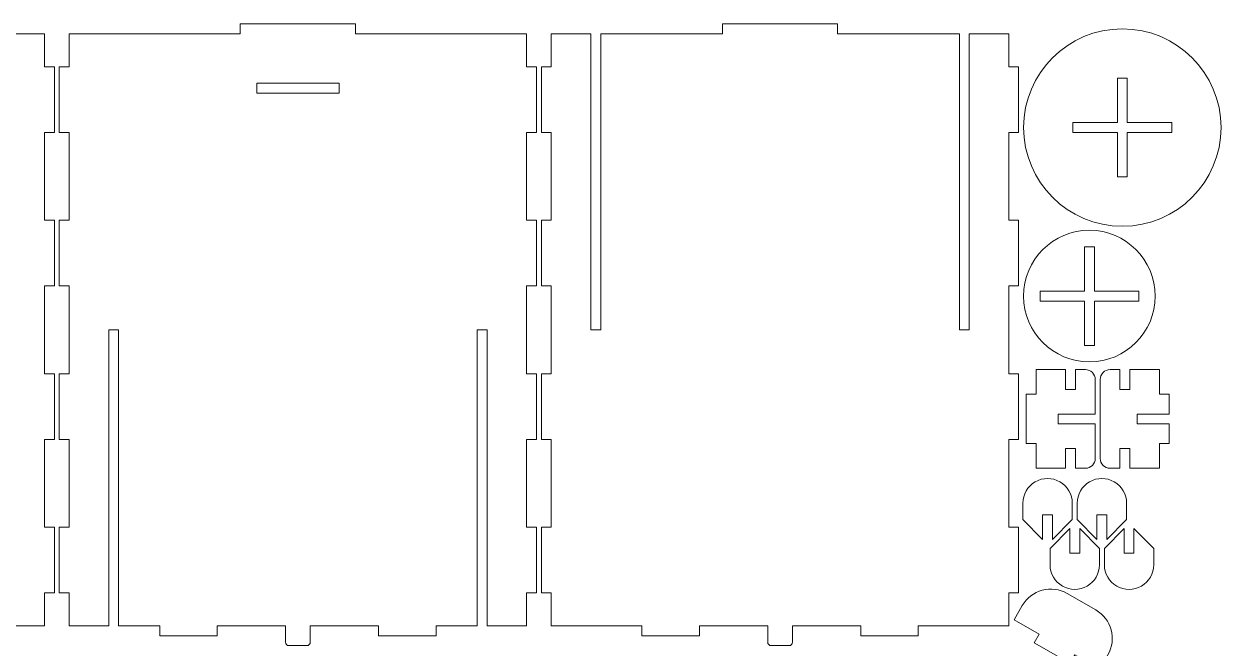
# Model space of a CAD drawing. Header units: millimetres. Extents: x -646 to 646, y -629 to 629.
# Drawn here: x -81 to 646, y 249 to 629 of the extents above; entities that cross this region are included whole.
import ezdxf

# ---------------------------------------------------------------- set-up
doc = ezdxf.new("R2010")
doc.units = ezdxf.units.MM
doc.header["$MEASUREMENT"] = 0
doc.layers.add('Layer 1', color=7, linetype='Continuous')

msp = doc.modelspace()

# ---------------------------------------------------------------- linework, layer by layer
at = {"layer": 'Layer 1', "color": 250, "lineweight": 20}
for points, knots in [([(-62.9999, 375.8533), (-62.9999, 375.8533), (-62.9999, 415.8533), (-62.9999, 415.8533), (-62.9999, 415.8533), (-62.9999, 415.8533), (-68.9999, 415.8533), (-68.9999, 415.8533), (-68.9999, 415.8533), (-68.9999, 415.8533), (-68.9999, 469.1867), (-68.9999, 469.1867), (-68.9999, 469.1867), (-68.9999, 469.1867), (-62.9999, 469.1867), (-62.9999, 469.1867), (-62.9999, 469.1867), (-62.9999, 469.1867), (-62.9999, 509.1867), (-62.9999, 509.1867), (-62.9999, 509.1867), (-62.9999, 509.1867), (-68.9999, 509.1867), (-68.9999, 509.1867), (-68.9999, 509.1867), (-68.9999, 509.1867), (-68.9999, 562.52), (-68.9999, 562.52), (-68.9999, 562.52), (-68.9999, 562.52), (-62.9999, 562.52), (-62.9999, 562.52), (-62.9999, 562.52), (-62.9999, 562.52), (-62.9999, 602.52), (-62.9999, 602.52), (-62.9999, 602.52), (-62.9999, 602.52), (-68.9999, 602.52), (-68.9999, 602.52), (-68.9999, 602.52), (-68.9999, 602.52), (-68.9999, 622.52), (-68.9999, 622.52), (-68.9999, 622.52), (-68.9999, 622.52), (-92.9999, 622.52), (-92.9999, 622.52), (-92.9999, 622.52), (-92.9999, 622.52), (-92.9999, 442.52), (-92.9999, 442.52), (-92.9999, 442.52), (-92.9999, 442.52), (-98.9999, 442.52), (-98.9999, 442.52), (-98.9999, 442.52), (-98.9999, 442.52), (-98.9999, 622.52), (-98.9999, 622.52), (-98.9999, 622.52), (-98.9999, 622.52), (-172.9999, 622.52), (-172.9999, 622.52), (-172.9999, 622.52), (-172.9999, 622.52), (-172.9999, 628.52), (-172.9999, 628.52), (-172.9999, 628.52), (-172.9999, 628.52), (-242.9999, 628.52), (-242.9999, 628.52), (-242.9999, 628.52), (-242.9999, 628.52), (-242.9999, 622.52), (-242.9999, 622.52), (-242.9999, 622.52), (-242.9999, 622.52), (-316.9999, 622.52), (-316.9999, 622.52), (-316.9999, 622.52), (-316.9999, 622.52), (-316.9999, 442.52), (-316.9999, 442.52), (-316.9999, 442.52), (-316.9999, 442.52), (-322.9999, 442.52), (-322.9999, 442.52), (-322.9999, 442.52), (-322.9999, 442.52), (-322.9999, 622.52), (-322.9999, 622.52), (-322.9999, 622.52), (-322.9999, 622.52), (-346.9999, 622.52), (-346.9999, 622.52), (-346.9999, 622.52), (-346.9999, 622.52), (-346.9999, 602.52), (-346.9999, 602.52), (-346.9999, 602.52), (-346.9999, 602.52), (-352.9999, 602.52), (-352.9999, 602.52), (-352.9999, 602.52), (-352.9999, 602.52), (-352.9999, 562.52), (-352.9999, 562.52), (-352.9999, 562.52), (-352.9999, 562.52), (-346.9999, 562.52), (-346.9999, 562.52), (-346.9999, 562.52), (-346.9999, 562.52), (-346.9999, 509.1867), (-346.9999, 509.1867), (-346.9999, 509.1867), (-346.9999, 509.1867), (-352.9999, 509.1867), (-352.9999, 509.1867), (-352.9999, 509.1867), (-352.9999, 509.1867), (-352.9999, 469.1867), (-352.9999, 469.1867), (-352.9999, 469.1867), (-352.9999, 469.1867), (-346.9999, 469.1867), (-346.9999, 469.1867), (-346.9999, 469.1867), (-346.9999, 469.1867), (-346.9999, 415.8533), (-346.9999, 415.8533), (-346.9999, 415.8533), (-346.9999, 415.8533), (-352.9999, 415.8533), (-352.9999, 415.8533), (-352.9999, 415.8533), (-352.9999, 415.8533), (-352.9999, 375.8533), (-352.9999, 375.8533), (-352.9999, 375.8533), (-352.9999, 375.8533), (-346.9999, 375.8533), (-346.9999, 375.8533), (-346.9999, 375.8533), (-346.9999, 375.8533), (-346.9999, 322.52), (-346.9999, 322.52), (-346.9999, 322.52), (-346.9999, 322.52), (-352.9999, 322.52), (-352.9999, 322.52), (-352.9999, 322.52), (-352.9999, 322.52), (-352.9999, 282.52), (-352.9999, 282.52), (-352.9999, 282.52), (-352.9999, 282.52), (-346.9999, 282.52), (-346.9999, 282.52), (-346.9999, 282.52), (-346.9999, 282.52), (-346.9999, 262.52), (-346.9999, 262.52), (-346.9999, 262.52), (-346.9999, 262.52), (-291.9999, 262.52), (-291.9999, 262.52), (-291.9999, 262.52), (-291.9999, 262.52), (-291.9999, 256.52), (-291.9999, 256.52), (-291.9999, 256.52), (-291.9999, 256.52), (-256.9999, 256.52), (-256.9999, 256.52), (-256.9999, 256.52), (-256.9999, 256.52), (-256.9999, 262.52), (-256.9999, 262.52), (-256.9999, 262.52), (-256.9999, 262.52), (-215.4999, 262.52), (-215.4999, 262.52), (-215.4999, 262.52), (-215.4999, 262.52), (-215.4999, 252.52), (-215.4999, 252.52), (-215.4999, 252.52), (-215.4999, 251.9896), (-215.2892, 251.4809), (-214.9141, 251.1058), (-214.9141, 251.1058), (-214.539, 250.7307), (-214.0303, 250.52), (-213.4999, 250.52), (-213.4999, 250.52), (-213.4999, 250.52), (-202.4999, 250.52), (-202.4999, 250.52), (-202.4999, 250.52), (-201.3953, 250.52), (-200.4999, 251.4154), (-200.4999, 252.52), (-200.4999, 252.52), (-200.4999, 252.52), (-200.4999, 262.52), (-200.4999, 262.52), (-200.4999, 262.52), (-200.4999, 262.52), (-158.9999, 262.52), (-158.9999, 262.52), (-158.9999, 262.52), (-158.9999, 262.52), (-158.9999, 256.52), (-158.9999, 256.52), (-158.9999, 256.52), (-158.9999, 256.52), (-123.9999, 256.52), (-123.9999, 256.52), (-123.9999, 256.52), (-123.9999, 256.52), (-123.9999, 262.52), (-123.9999, 262.52), (-123.9999, 262.52), (-123.9999, 262.52), (-68.9999, 262.52), (-68.9999, 262.52), (-68.9999, 262.52), (-68.9999, 262.52), (-68.9999, 282.52), (-68.9999, 282.52), (-68.9999, 282.52), (-68.9999, 282.52), (-62.9999, 282.52), (-62.9999, 282.52), (-62.9999, 282.52), (-62.9999, 282.52), (-62.9999, 322.52), (-62.9999, 322.52), (-62.9999, 322.52), (-62.9999, 322.52), (-68.9999, 322.52), (-68.9999, 322.52), (-68.9999, 322.52), (-68.9999, 322.52), (-68.9999, 375.8533), (-68.9999, 375.8533), (-68.9999, 375.8533), (-68.9999, 375.8533), (-62.9999, 375.8533), (-62.9999, 375.8533)], [0, 0, 0, 0, 0.015625, 0.015625, 0.015625, 0.015625, 0.03125, 0.03125, 0.03125, 0.03125, 0.046875, 0.046875, 0.046875, 0.046875, 0.0625, 0.0625, 0.0625, 0.0625, 0.078125, 0.078125, 0.078125, 0.078125, 0.09375, 0.09375, 0.09375, 0.09375, 0.109375, 0.109375, 0.109375, 0.109375, 0.125, 0.125, 0.125, 0.125, 0.140625, 0.140625, 0.140625, 0.140625, 0.15625, 0.15625, 0.15625, 0.15625, 0.171875, 0.171875, 0.171875, 0.171875, 0.1875, 0.1875, 0.1875, 0.1875, 0.203125, 0.203125, 0.203125, 0.203125, 0.21875, 0.21875, 0.21875, 0.21875, 0.234375, 0.234375, 0.234375, 0.234375, 0.25, 0.25, 0.25, 0.25, 0.265625, 0.265625, 0.265625, 0.265625, 0.28125, 0.28125, 0.28125, 0.28125, 0.296875, 0.296875, 0.296875, 0.296875, 0.3125, 0.3125, 0.3125, 0.3125, 0.328125, 0.328125, 0.328125, 0.328125, 0.34375, 0.34375, 0.34375, 0.34375, 0.359375, 0.359375, 0.359375, 0.359375, 0.375, 0.375, 0.375, 0.375, 0.390625, 0.390625, 0.390625, 0.390625, 0.40625, 0.40625, 0.40625, 0.40625, 0.421875, 0.421875, 0.421875, 0.421875, 0.4375, 0.4375, 0.4375, 0.4375, 0.453125, 0.453125, 0.453125, 0.453125, 0.46875, 0.46875, 0.46875, 0.46875, 0.484375, 0.484375, 0.484375, 0.484375, 0.5, 0.5, 0.5, 0.5, 0.515625, 0.515625, 0.515625, 0.515625, 0.53125, 0.53125, 0.53125, 0.53125, 0.546875, 0.546875, 0.546875, 0.546875, 0.5625, 0.5625, 0.5625, 0.5625, 0.578125, 0.578125, 0.578125, 0.578125, 0.59375, 0.59375, 0.59375, 0.59375, 0.609375, 0.609375, 0.609375, 0.609375, 0.625, 0.625, 0.625, 0.625, 0.640625, 0.640625, 0.640625, 0.640625, 0.65625, 0.65625, 0.65625, 0.65625, 0.671875, 0.671875, 0.671875, 0.671875, 0.6875, 0.6875, 0.6875, 0.6875, 0.703125, 0.703125, 0.703125, 0.703125, 0.71875, 0.71875, 0.71875, 0.71875, 0.734375, 0.734375, 0.734375, 0.734375, 0.75, 0.75, 0.75, 0.75, 0.765625, 0.765625, 0.765625, 0.765625, 0.78125, 0.78125, 0.78125, 0.78125, 0.796875, 0.796875, 0.796875, 0.796875, 0.8125, 0.8125, 0.8125, 0.8125, 0.828125, 0.828125, 0.828125, 0.828125, 0.84375, 0.84375, 0.84375, 0.84375, 0.859375, 0.859375, 0.859375, 0.859375, 0.875, 0.875, 0.875, 0.875, 0.890625, 0.890625, 0.890625, 0.890625, 0.90625, 0.90625, 0.90625, 0.90625, 0.921875, 0.921875, 0.921875, 0.921875, 0.9375, 0.9375, 0.9375, 0.9375, 0.953125, 0.953125, 0.953125, 0.953125, 0.96875, 0.96875, 0.96875, 0.96875, 1, 1, 1, 1]), ([(224.0001, 509.1867), (224.0001, 509.1867), (224.0001, 562.52), (224.0001, 562.52), (224.0001, 562.52), (224.0001, 562.52), (230.0001, 562.52), (230.0001, 562.52), (230.0001, 562.52), (230.0001, 562.52), (230.0001, 602.52), (230.0001, 602.52), (230.0001, 602.52), (230.0001, 602.52), (224.0001, 602.52), (224.0001, 602.52), (224.0001, 602.52), (224.0001, 602.52), (224.0001, 622.52), (224.0001, 622.52), (224.0001, 622.52), (224.0001, 622.52), (120.0001, 622.52), (120.0001, 622.52), (120.0001, 622.52), (120.0001, 622.52), (120.0001, 628.52), (120.0001, 628.52), (120.0001, 628.52), (120.0001, 628.52), (50.0001, 628.52), (50.0001, 628.52), (50.0001, 628.52), (50.0001, 628.52), (50.0001, 622.52), (50.0001, 622.52), (50.0001, 622.52), (50.0001, 622.52), (-53.9999, 622.52), (-53.9999, 622.52), (-53.9999, 622.52), (-53.9999, 622.52), (-53.9999, 602.52), (-53.9999, 602.52), (-53.9999, 602.52), (-53.9999, 602.52), (-59.9999, 602.52), (-59.9999, 602.52), (-59.9999, 602.52), (-59.9999, 602.52), (-59.9999, 562.52), (-59.9999, 562.52), (-59.9999, 562.52), (-59.9999, 562.52), (-53.9999, 562.52), (-53.9999, 562.52), (-53.9999, 562.52), (-53.9999, 562.52), (-53.9999, 509.1867), (-53.9999, 509.1867), (-53.9999, 509.1867), (-53.9999, 509.1867), (-59.9999, 509.1867), (-59.9999, 509.1867), (-59.9999, 509.1867), (-59.9999, 509.1867), (-59.9999, 469.1867), (-59.9999, 469.1867), (-59.9999, 469.1867), (-59.9999, 469.1867), (-53.9999, 469.1867), (-53.9999, 469.1867), (-53.9999, 469.1867), (-53.9999, 469.1867), (-53.9999, 415.8533), (-53.9999, 415.8533), (-53.9999, 415.8533), (-53.9999, 415.8533), (-59.9999, 415.8533), (-59.9999, 415.8533), (-59.9999, 415.8533), (-59.9999, 415.8533), (-59.9999, 375.8533), (-59.9999, 375.8533), (-59.9999, 375.8533), (-59.9999, 375.8533), (-53.9999, 375.8533), (-53.9999, 375.8533), (-53.9999, 375.8533), (-53.9999, 375.8533), (-53.9999, 322.52), (-53.9999, 322.52), (-53.9999, 322.52), (-53.9999, 322.52), (-59.9999, 322.52), (-59.9999, 322.52), (-59.9999, 322.52), (-59.9999, 322.52), (-59.9999, 282.52), (-59.9999, 282.52), (-59.9999, 282.52), (-59.9999, 282.52), (-53.9999, 282.52), (-53.9999, 282.52), (-53.9999, 282.52), (-53.9999, 282.52), (-53.9999, 262.52), (-53.9999, 262.52), (-53.9999, 262.52), (-53.9999, 262.52), (-29.9999, 262.52), (-29.9999, 262.52), (-29.9999, 262.52), (-29.9999, 262.52), (-29.9999, 442.52), (-29.9999, 442.52), (-29.9999, 442.52), (-29.9999, 442.52), (-23.9999, 442.52), (-23.9999, 442.52), (-23.9999, 442.52), (-23.9999, 442.52), (-23.9999, 262.52), (-23.9999, 262.52), (-23.9999, 262.52), (-23.9999, 262.52), (1.0001, 262.52), (1.0001, 262.52), (1.0001, 262.52), (1.0001, 262.52), (1.0001, 256.52), (1.0001, 256.52), (1.0001, 256.52), (1.0001, 256.52), (36.0001, 256.52), (36.0001, 256.52), (36.0001, 256.52), (36.0001, 256.52), (36.0001, 262.52), (36.0001, 262.52), (36.0001, 262.52), (36.0001, 262.52), (77.5001, 262.52), (77.5001, 262.52), (77.5001, 262.52), (77.5001, 262.52), (77.5001, 252.52), (77.5001, 252.52), (77.5001, 252.52), (77.5001, 251.9896), (77.7108, 251.4809), (78.0859, 251.1058), (78.0859, 251.1058), (78.461, 250.7307), (78.9697, 250.52), (79.5001, 250.52), (79.5001, 250.52), (79.5001, 250.52), (90.5001, 250.52), (90.5001, 250.52), (90.5001, 250.52), (91.6047, 250.52), (92.5001, 251.4154), (92.5001, 252.52), (92.5001, 252.52), (92.5001, 252.52), (92.5001, 262.52), (92.5001, 262.52), (92.5001, 262.52), (92.5001, 262.52), (134.0001, 262.52), (134.0001, 262.52), (134.0001, 262.52), (134.0001, 262.52), (134.0001, 256.52), (134.0001, 256.52), (134.0001, 256.52), (134.0001, 256.52), (169.0001, 256.52), (169.0001, 256.52), (169.0001, 256.52), (169.0001, 256.52), (169.0001, 262.52), (169.0001, 262.52), (169.0001, 262.52), (169.0001, 262.52), (194.0001, 262.52), (194.0001, 262.52), (194.0001, 262.52), (194.0001, 262.52), (194.0001, 442.52), (194.0001, 442.52), (194.0001, 442.52), (194.0001, 442.52), (200.0001, 442.52), (200.0001, 442.52), (200.0001, 442.52), (200.0001, 442.52), (200.0001, 262.52), (200.0001, 262.52), (200.0001, 262.52), (200.0001, 262.52), (224.0001, 262.52), (224.0001, 262.52), (224.0001, 262.52), (224.0001, 262.52), (224.0001, 282.52), (224.0001, 282.52), (224.0001, 282.52), (224.0001, 282.52), (230.0001, 282.52), (230.0001, 282.52), (230.0001, 282.52), (230.0001, 282.52), (230.0001, 322.52), (230.0001, 322.52), (230.0001, 322.52), (230.0001, 322.52), (224.0001, 322.52), (224.0001, 322.52), (224.0001, 322.52), (224.0001, 322.52), (224.0001, 375.8533), (224.0001, 375.8533), (224.0001, 375.8533), (224.0001, 375.8533), (230.0001, 375.8533), (230.0001, 375.8533), (230.0001, 375.8533), (230.0001, 375.8533), (230.0001, 415.8533), (230.0001, 415.8533), (230.0001, 415.8533), (230.0001, 415.8533), (224.0001, 415.8533), (224.0001, 415.8533), (224.0001, 415.8533), (224.0001, 415.8533), (224.0001, 469.1867), (224.0001, 469.1867), (224.0001, 469.1867), (224.0001, 469.1867), (230.0001, 469.1867), (230.0001, 469.1867), (230.0001, 469.1867), (230.0001, 469.1867), (230.0001, 509.1867), (230.0001, 509.1867), (230.0001, 509.1867), (230.0001, 509.1867), (224.0001, 509.1867), (224.0001, 509.1867)], [0, 0, 0, 0, 0.015625, 0.015625, 0.015625, 0.015625, 0.03125, 0.03125, 0.03125, 0.03125, 0.046875, 0.046875, 0.046875, 0.046875, 0.0625, 0.0625, 0.0625, 0.0625, 0.078125, 0.078125, 0.078125, 0.078125, 0.09375, 0.09375, 0.09375, 0.09375, 0.109375, 0.109375, 0.109375, 0.109375, 0.125, 0.125, 0.125, 0.125, 0.140625, 0.140625, 0.140625, 0.140625, 0.15625, 0.15625, 0.15625, 0.15625, 0.171875, 0.171875, 0.171875, 0.171875, 0.1875, 0.1875, 0.1875, 0.1875, 0.203125, 0.203125, 0.203125, 0.203125, 0.21875, 0.21875, 0.21875, 0.21875, 0.234375, 0.234375, 0.234375, 0.234375, 0.25, 0.25, 0.25, 0.25, 0.265625, 0.265625, 0.265625, 0.265625, 0.28125, 0.28125, 0.28125, 0.28125, 0.296875, 0.296875, 0.296875, 0.296875, 0.3125, 0.3125, 0.3125, 0.3125, 0.328125, 0.328125, 0.328125, 0.328125, 0.34375, 0.34375, 0.34375, 0.34375, 0.359375, 0.359375, 0.359375, 0.359375, 0.375, 0.375, 0.375, 0.375, 0.390625, 0.390625, 0.390625, 0.390625, 0.40625, 0.40625, 0.40625, 0.40625, 0.421875, 0.421875, 0.421875, 0.421875, 0.4375, 0.4375, 0.4375, 0.4375, 0.453125, 0.453125, 0.453125, 0.453125, 0.46875, 0.46875, 0.46875, 0.46875, 0.484375, 0.484375, 0.484375, 0.484375, 0.5, 0.5, 0.5, 0.5, 0.515625, 0.515625, 0.515625, 0.515625, 0.53125, 0.53125, 0.53125, 0.53125, 0.546875, 0.546875, 0.546875, 0.546875, 0.5625, 0.5625, 0.5625, 0.5625, 0.578125, 0.578125, 0.578125, 0.578125, 0.59375, 0.59375, 0.59375, 0.59375, 0.609375, 0.609375, 0.609375, 0.609375, 0.625, 0.625, 0.625, 0.625, 0.640625, 0.640625, 0.640625, 0.640625, 0.65625, 0.65625, 0.65625, 0.65625, 0.671875, 0.671875, 0.671875, 0.671875, 0.6875, 0.6875, 0.6875, 0.6875, 0.703125, 0.703125, 0.703125, 0.703125, 0.71875, 0.71875, 0.71875, 0.71875, 0.734375, 0.734375, 0.734375, 0.734375, 0.75, 0.75, 0.75, 0.75, 0.765625, 0.765625, 0.765625, 0.765625, 0.78125, 0.78125, 0.78125, 0.78125, 0.796875, 0.796875, 0.796875, 0.796875, 0.8125, 0.8125, 0.8125, 0.8125, 0.828125, 0.828125, 0.828125, 0.828125, 0.84375, 0.84375, 0.84375, 0.84375, 0.859375, 0.859375, 0.859375, 0.859375, 0.875, 0.875, 0.875, 0.875, 0.890625, 0.890625, 0.890625, 0.890625, 0.90625, 0.90625, 0.90625, 0.90625, 0.921875, 0.921875, 0.921875, 0.921875, 0.9375, 0.9375, 0.9375, 0.9375, 0.953125, 0.953125, 0.953125, 0.953125, 0.96875, 0.96875, 0.96875, 0.96875, 1, 1, 1, 1]), ([(523.0001, 375.8533), (523.0001, 375.8533), (523.0001, 415.8533), (523.0001, 415.8533), (523.0001, 415.8533), (523.0001, 415.8533), (517.0001, 415.8533), (517.0001, 415.8533), (517.0001, 415.8533), (517.0001, 415.8533), (517.0001, 469.1867), (517.0001, 469.1867), (517.0001, 469.1867), (517.0001, 469.1867), (523.0001, 469.1867), (523.0001, 469.1867), (523.0001, 469.1867), (523.0001, 469.1867), (523.0001, 509.1867), (523.0001, 509.1867), (523.0001, 509.1867), (523.0001, 509.1867), (517.0001, 509.1867), (517.0001, 509.1867), (517.0001, 509.1867), (517.0001, 509.1867), (517.0001, 562.52), (517.0001, 562.52), (517.0001, 562.52), (517.0001, 562.52), (523.0001, 562.52), (523.0001, 562.52), (523.0001, 562.52), (523.0001, 562.52), (523.0001, 602.52), (523.0001, 602.52), (523.0001, 602.52), (523.0001, 602.52), (517.0001, 602.52), (517.0001, 602.52), (517.0001, 602.52), (517.0001, 602.52), (517.0001, 622.52), (517.0001, 622.52), (517.0001, 622.52), (517.0001, 622.52), (493.0001, 622.52), (493.0001, 622.52), (493.0001, 622.52), (493.0001, 622.52), (493.0001, 442.52), (493.0001, 442.52), (493.0001, 442.52), (493.0001, 442.52), (487.0001, 442.52), (487.0001, 442.52), (487.0001, 442.52), (487.0001, 442.52), (487.0001, 622.52), (487.0001, 622.52), (487.0001, 622.52), (487.0001, 622.52), (413.0001, 622.52), (413.0001, 622.52), (413.0001, 622.52), (413.0001, 622.52), (413.0001, 628.52), (413.0001, 628.52), (413.0001, 628.52), (413.0001, 628.52), (343.0001, 628.52), (343.0001, 628.52), (343.0001, 628.52), (343.0001, 628.52), (343.0001, 622.52), (343.0001, 622.52), (343.0001, 622.52), (343.0001, 622.52), (269.0001, 622.52), (269.0001, 622.52), (269.0001, 622.52), (269.0001, 622.52), (269.0001, 442.52), (269.0001, 442.52), (269.0001, 442.52), (269.0001, 442.52), (263.0001, 442.52), (263.0001, 442.52), (263.0001, 442.52), (263.0001, 442.52), (263.0001, 622.52), (263.0001, 622.52), (263.0001, 622.52), (263.0001, 622.52), (239.0001, 622.52), (239.0001, 622.52), (239.0001, 622.52), (239.0001, 622.52), (239.0001, 602.52), (239.0001, 602.52), (239.0001, 602.52), (239.0001, 602.52), (233.0001, 602.52), (233.0001, 602.52), (233.0001, 602.52), (233.0001, 602.52), (233.0001, 562.52), (233.0001, 562.52), (233.0001, 562.52), (233.0001, 562.52), (239.0001, 562.52), (239.0001, 562.52), (239.0001, 562.52), (239.0001, 562.52), (239.0001, 509.1867), (239.0001, 509.1867), (239.0001, 509.1867), (239.0001, 509.1867), (233.0001, 509.1867), (233.0001, 509.1867), (233.0001, 509.1867), (233.0001, 509.1867), (233.0001, 469.1867), (233.0001, 469.1867), (233.0001, 469.1867), (233.0001, 469.1867), (239.0001, 469.1867), (239.0001, 469.1867), (239.0001, 469.1867), (239.0001, 469.1867), (239.0001, 415.8533), (239.0001, 415.8533), (239.0001, 415.8533), (239.0001, 415.8533), (233.0001, 415.8533), (233.0001, 415.8533), (233.0001, 415.8533), (233.0001, 415.8533), (233.0001, 375.8533), (233.0001, 375.8533), (233.0001, 375.8533), (233.0001, 375.8533), (239.0001, 375.8533), (239.0001, 375.8533), (239.0001, 375.8533), (239.0001, 375.8533), (239.0001, 322.52), (239.0001, 322.52), (239.0001, 322.52), (239.0001, 322.52), (233.0001, 322.52), (233.0001, 322.52), (233.0001, 322.52), (233.0001, 322.52), (233.0001, 282.52), (233.0001, 282.52), (233.0001, 282.52), (233.0001, 282.52), (239.0001, 282.52), (239.0001, 282.52), (239.0001, 282.52), (239.0001, 282.52), (239.0001, 262.52), (239.0001, 262.52), (239.0001, 262.52), (239.0001, 262.52), (294.0001, 262.52), (294.0001, 262.52), (294.0001, 262.52), (294.0001, 262.52), (294.0001, 256.52), (294.0001, 256.52), (294.0001, 256.52), (294.0001, 256.52), (329.0001, 256.52), (329.0001, 256.52), (329.0001, 256.52), (329.0001, 256.52), (329.0001, 262.52), (329.0001, 262.52), (329.0001, 262.52), (329.0001, 262.52), (370.5001, 262.52), (370.5001, 262.52), (370.5001, 262.52), (370.5001, 262.52), (370.5001, 252.52), (370.5001, 252.52), (370.5001, 252.52), (370.5001, 251.9896), (370.7108, 251.4809), (371.0859, 251.1058), (371.0859, 251.1058), (371.461, 250.7307), (371.9697, 250.52), (372.5001, 250.52), (372.5001, 250.52), (372.5001, 250.52), (383.5001, 250.52), (383.5001, 250.52), (383.5001, 250.52), (384.6047, 250.52), (385.5001, 251.4154), (385.5001, 252.52), (385.5001, 252.52), (385.5001, 252.52), (385.5001, 262.52), (385.5001, 262.52), (385.5001, 262.52), (385.5001, 262.52), (427.0001, 262.52), (427.0001, 262.52), (427.0001, 262.52), (427.0001, 262.52), (427.0001, 256.52), (427.0001, 256.52), (427.0001, 256.52), (427.0001, 256.52), (462.0001, 256.52), (462.0001, 256.52), (462.0001, 256.52), (462.0001, 256.52), (462.0001, 262.52), (462.0001, 262.52), (462.0001, 262.52), (462.0001, 262.52), (517.0001, 262.52), (517.0001, 262.52), (517.0001, 262.52), (517.0001, 262.52), (517.0001, 282.52), (517.0001, 282.52), (517.0001, 282.52), (517.0001, 282.52), (523.0001, 282.52), (523.0001, 282.52), (523.0001, 282.52), (523.0001, 282.52), (523.0001, 322.52), (523.0001, 322.52), (523.0001, 322.52), (523.0001, 322.52), (517.0001, 322.52), (517.0001, 322.52), (517.0001, 322.52), (517.0001, 322.52), (517.0001, 375.8533), (517.0001, 375.8533), (517.0001, 375.8533), (517.0001, 375.8533), (523.0001, 375.8533), (523.0001, 375.8533)], [0, 0, 0, 0, 0.015625, 0.015625, 0.015625, 0.015625, 0.03125, 0.03125, 0.03125, 0.03125, 0.046875, 0.046875, 0.046875, 0.046875, 0.0625, 0.0625, 0.0625, 0.0625, 0.078125, 0.078125, 0.078125, 0.078125, 0.09375, 0.09375, 0.09375, 0.09375, 0.109375, 0.109375, 0.109375, 0.109375, 0.125, 0.125, 0.125, 0.125, 0.140625, 0.140625, 0.140625, 0.140625, 0.15625, 0.15625, 0.15625, 0.15625, 0.171875, 0.171875, 0.171875, 0.171875, 0.1875, 0.1875, 0.1875, 0.1875, 0.203125, 0.203125, 0.203125, 0.203125, 0.21875, 0.21875, 0.21875, 0.21875, 0.234375, 0.234375, 0.234375, 0.234375, 0.25, 0.25, 0.25, 0.25, 0.265625, 0.265625, 0.265625, 0.265625, 0.28125, 0.28125, 0.28125, 0.28125, 0.296875, 0.296875, 0.296875, 0.296875, 0.3125, 0.3125, 0.3125, 0.3125, 0.328125, 0.328125, 0.328125, 0.328125, 0.34375, 0.34375, 0.34375, 0.34375, 0.359375, 0.359375, 0.359375, 0.359375, 0.375, 0.375, 0.375, 0.375, 0.390625, 0.390625, 0.390625, 0.390625, 0.40625, 0.40625, 0.40625, 0.40625, 0.421875, 0.421875, 0.421875, 0.421875, 0.4375, 0.4375, 0.4375, 0.4375, 0.453125, 0.453125, 0.453125, 0.453125, 0.46875, 0.46875, 0.46875, 0.46875, 0.484375, 0.484375, 0.484375, 0.484375, 0.5, 0.5, 0.5, 0.5, 0.515625, 0.515625, 0.515625, 0.515625, 0.53125, 0.53125, 0.53125, 0.53125, 0.546875, 0.546875, 0.546875, 0.546875, 0.5625, 0.5625, 0.5625, 0.5625, 0.578125, 0.578125, 0.578125, 0.578125, 0.59375, 0.59375, 0.59375, 0.59375, 0.609375, 0.609375, 0.609375, 0.609375, 0.625, 0.625, 0.625, 0.625, 0.640625, 0.640625, 0.640625, 0.640625, 0.65625, 0.65625, 0.65625, 0.65625, 0.671875, 0.671875, 0.671875, 0.671875, 0.6875, 0.6875, 0.6875, 0.6875, 0.703125, 0.703125, 0.703125, 0.703125, 0.71875, 0.71875, 0.71875, 0.71875, 0.734375, 0.734375, 0.734375, 0.734375, 0.75, 0.75, 0.75, 0.75, 0.765625, 0.765625, 0.765625, 0.765625, 0.78125, 0.78125, 0.78125, 0.78125, 0.796875, 0.796875, 0.796875, 0.796875, 0.8125, 0.8125, 0.8125, 0.8125, 0.828125, 0.828125, 0.828125, 0.828125, 0.84375, 0.84375, 0.84375, 0.84375, 0.859375, 0.859375, 0.859375, 0.859375, 0.875, 0.875, 0.875, 0.875, 0.890625, 0.890625, 0.890625, 0.890625, 0.90625, 0.90625, 0.90625, 0.90625, 0.921875, 0.921875, 0.921875, 0.921875, 0.9375, 0.9375, 0.9375, 0.9375, 0.953125, 0.953125, 0.953125, 0.953125, 0.96875, 0.96875, 0.96875, 0.96875, 1, 1, 1, 1]), ([(585.9998, 505.5201), (619.1368, 505.52), (645.9998, 532.3827), (646, 565.5201), (646, 565.5201), (646, 598.6571), (619.1371, 625.52), (586.0001, 625.52), (586.0001, 625.52), (552.8631, 625.52), (526.0002, 598.6572), (526.0001, 565.5203), (526.0001, 565.5203), (526, 532.3832), (552.8628, 505.5202), (585.9998, 505.5201)], [0, 0, 0, 0, 0.2, 0.2, 0.2, 0.2, 0.4, 0.4, 0.4, 0.4, 0.6, 0.6, 0.6, 0.6, 1, 1, 1, 1]), ([(110.0001, 586.52), (110.0001, 586.52), (60.0001, 586.52), (60.0001, 586.52), (60.0001, 586.52), (60.0001, 586.52), (60.0001, 592.52), (60.0001, 592.52), (60.0001, 592.52), (60.0001, 592.52), (110.0001, 592.52), (110.0001, 592.52), (110.0001, 592.52), (110.0001, 592.52), (110.0001, 586.52), (110.0001, 586.52)], [0, 0, 0, 0, 0.2, 0.2, 0.2, 0.2, 0.4, 0.4, 0.4, 0.4, 0.6, 0.6, 0.6, 0.6, 1, 1, 1, 1]), ([(616, 562.5201), (616, 562.5201), (589, 562.5201), (589, 562.5201), (589, 562.5201), (589, 562.5201), (589, 535.5201), (589, 535.5201), (589, 535.5201), (589, 535.5201), (583.0001, 535.5201), (583.0001, 535.5201), (583.0001, 535.5201), (583.0001, 535.5201), (583.0001, 562.5201), (583.0001, 562.5201), (583.0001, 562.5201), (583.0001, 562.5201), (556.0001, 562.5201), (556.0001, 562.5201), (556.0001, 562.5201), (556.0001, 562.5201), (556.0001, 568.52), (556.0001, 568.52), (556.0001, 568.52), (556.0001, 568.52), (583.0001, 568.52), (583.0001, 568.52), (583.0001, 568.52), (583.0001, 568.52), (583.0001, 595.52), (583.0001, 595.52), (583.0001, 595.52), (583.0001, 595.52), (589, 595.52), (589, 595.52), (589, 595.52), (589, 595.52), (589, 568.52), (589, 568.52), (589, 568.52), (589, 568.52), (616, 568.52), (616, 568.52), (616, 568.52), (616, 568.52), (616, 562.5201), (616, 562.5201)], [0, 0, 0, 0, 0.07692308, 0.07692308, 0.07692308, 0.07692308, 0.15384615, 0.15384615, 0.15384615, 0.15384615, 0.23076923, 0.23076923, 0.23076923, 0.23076923, 0.30769231, 0.30769231, 0.30769231, 0.30769231, 0.38461538, 0.38461538, 0.38461538, 0.38461538, 0.46153846, 0.46153846, 0.46153846, 0.46153846, 0.53846154, 0.53846154, 0.53846154, 0.53846154, 0.61538462, 0.61538462, 0.61538462, 0.61538462, 0.69230769, 0.69230769, 0.69230769, 0.69230769, 0.76923077, 0.76923077, 0.76923077, 0.76923077, 0.84615385, 0.84615385, 0.84615385, 0.84615385, 1, 1, 1, 1]), ([(526.0001, 463.0291), (526, 440.9377), (543.9086, 423.0291), (565.9998, 423.029), (565.9998, 423.029), (588.0912, 423.0289), (605.9999, 440.9374), (606, 463.029), (606, 463.029), (606, 485.1203), (588.0914, 503.0289), (566.0001, 503.0289), (566.0001, 503.0289), (543.9088, 503.0289), (526.0002, 485.1204), (526.0001, 463.0291)], [0, 0, 0, 0, 0.2, 0.2, 0.2, 0.2, 0.4, 0.4, 0.4, 0.4, 0.6, 0.6, 0.6, 0.6, 1, 1, 1, 1]), ([(563.0001, 460.029), (563.0001, 460.029), (536.0001, 460.029), (536.0001, 460.029), (536.0001, 460.029), (536.0001, 460.029), (536.0001, 466.0289), (536.0001, 466.0289), (536.0001, 466.0289), (536.0001, 466.0289), (563.0001, 466.0289), (563.0001, 466.0289), (563.0001, 466.0289), (563.0001, 466.0289), (563.0001, 493.0289), (563.0001, 493.0289), (563.0001, 493.0289), (563.0001, 493.0289), (569, 493.0289), (569, 493.0289), (569, 493.0289), (569, 493.0289), (569, 466.0289), (569, 466.0289), (569, 466.0289), (569, 466.0289), (596, 466.0289), (596, 466.0289), (596, 466.0289), (596, 466.0289), (596, 460.029), (596, 460.029), (596, 460.029), (596, 460.029), (569, 460.029), (569, 460.029), (569, 460.029), (569, 460.029), (569, 433.029), (569, 433.029), (569, 433.029), (569, 433.029), (563.0001, 433.029), (563.0001, 433.029), (563.0001, 433.029), (563.0001, 433.029), (563.0001, 460.029), (563.0001, 460.029)], [0, 0, 0, 0, 0.07692308, 0.07692308, 0.07692308, 0.07692308, 0.15384615, 0.15384615, 0.15384615, 0.15384615, 0.23076923, 0.23076923, 0.23076923, 0.23076923, 0.30769231, 0.30769231, 0.30769231, 0.30769231, 0.38461538, 0.38461538, 0.38461538, 0.38461538, 0.46153846, 0.46153846, 0.46153846, 0.46153846, 0.53846154, 0.53846154, 0.53846154, 0.53846154, 0.61538462, 0.61538462, 0.61538462, 0.61538462, 0.69230769, 0.69230769, 0.69230769, 0.69230769, 0.76923077, 0.76923077, 0.76923077, 0.76923077, 0.84615385, 0.84615385, 0.84615385, 0.84615385, 1, 1, 1, 1]), ([(551.5528, 418.3252), (551.5528, 418.3252), (533.5528, 418.3252), (533.5528, 418.3252), (533.5528, 418.3252), (533.5528, 418.3252), (533.5528, 403.3252), (533.5528, 403.3252), (533.5528, 403.3252), (533.5528, 403.3252), (527.5528, 403.3252), (527.5528, 403.3252), (527.5528, 403.3252), (527.5528, 403.3252), (527.5528, 373.3252), (527.5528, 373.3252), (527.5528, 373.3252), (527.5528, 373.3252), (533.5528, 373.3252), (533.5528, 373.3252), (533.5528, 373.3252), (533.5528, 373.3252), (533.5528, 358.3252), (533.5528, 358.3252), (533.5528, 358.3252), (533.5528, 358.3252), (551.5528, 358.3252), (551.5528, 358.3252), (551.5528, 358.3252), (551.5528, 358.3252), (551.5528, 370.3252), (551.5528, 370.3252), (551.5528, 370.3252), (551.5528, 370.3252), (557.5528, 370.3252), (557.5528, 370.3252), (557.5528, 370.3252), (557.5528, 370.3252), (557.5528, 358.3252), (557.5528, 358.3252), (557.5528, 358.3252), (557.5528, 358.3252), (563.5528, 358.3252), (563.5528, 358.3252), (563.5528, 358.3252), (566.8665, 358.3252), (569.5528, 361.0115), (569.5528, 364.3252), (569.5528, 364.3252), (569.5528, 364.3252), (569.5528, 385.3252), (569.5528, 385.3252), (569.5528, 385.3252), (569.5528, 385.3252), (547.0528, 385.3252), (547.0528, 385.3252), (547.0528, 385.3252), (547.0528, 385.3252), (547.0528, 391.3252), (547.0528, 391.3252), (547.0528, 391.3252), (547.0528, 391.3252), (569.5528, 391.3252), (569.5528, 391.3252), (569.5528, 391.3252), (569.5528, 391.3252), (569.5528, 412.3252), (569.5528, 412.3252), (569.5528, 412.3252), (569.5528, 413.9165), (568.9207, 415.4426), (567.7954, 416.5678), (567.7954, 416.5678), (566.6702, 417.6931), (565.1441, 418.3252), (563.5528, 418.3252), (563.5528, 418.3252), (563.5528, 418.3252), (557.5528, 418.3252), (557.5528, 418.3252), (557.5528, 418.3252), (557.5528, 418.3252), (557.5528, 406.3252), (557.5528, 406.3252), (557.5528, 406.3252), (557.5528, 406.3252), (551.5528, 406.3252), (551.5528, 406.3252), (551.5528, 406.3252), (551.5528, 406.3252), (551.5528, 418.3252), (551.5528, 418.3252)], [0, 0, 0, 0, 0.04166667, 0.04166667, 0.04166667, 0.04166667, 0.08333333, 0.08333333, 0.08333333, 0.08333333, 0.125, 0.125, 0.125, 0.125, 0.16666667, 0.16666667, 0.16666667, 0.16666667, 0.20833333, 0.20833333, 0.20833333, 0.20833333, 0.25, 0.25, 0.25, 0.25, 0.29166667, 0.29166667, 0.29166667, 0.29166667, 0.33333333, 0.33333333, 0.33333333, 0.33333333, 0.375, 0.375, 0.375, 0.375, 0.41666667, 0.41666667, 0.41666667, 0.41666667, 0.45833333, 0.45833333, 0.45833333, 0.45833333, 0.5, 0.5, 0.5, 0.5, 0.54166667, 0.54166667, 0.54166667, 0.54166667, 0.58333333, 0.58333333, 0.58333333, 0.58333333, 0.625, 0.625, 0.625, 0.625, 0.66666667, 0.66666667, 0.66666667, 0.66666667, 0.70833333, 0.70833333, 0.70833333, 0.70833333, 0.75, 0.75, 0.75, 0.75, 0.79166667, 0.79166667, 0.79166667, 0.79166667, 0.83333333, 0.83333333, 0.83333333, 0.83333333, 0.875, 0.875, 0.875, 0.875, 0.91666667, 0.91666667, 0.91666667, 0.91666667, 1, 1, 1, 1]), ([(572.5528, 364.3252), (572.5528, 364.3252), (572.5528, 412.3252), (572.5528, 412.3252), (572.5528, 412.3252), (572.5528, 413.9165), (573.1849, 415.4426), (574.3102, 416.5678), (574.3102, 416.5678), (575.4354, 417.6931), (576.9615, 418.3252), (578.5528, 418.3252), (578.5528, 418.3252), (578.5528, 418.3252), (584.5528, 418.3252), (584.5528, 418.3252), (584.5528, 418.3252), (584.5528, 418.3252), (584.5528, 406.3252), (584.5528, 406.3252), (584.5528, 406.3252), (584.5528, 406.3252), (590.5528, 406.3252), (590.5528, 406.3252), (590.5528, 406.3252), (590.5528, 406.3252), (590.5528, 418.3252), (590.5528, 418.3252), (590.5528, 418.3252), (590.5528, 418.3252), (608.5528, 418.3252), (608.5528, 418.3252), (608.5528, 418.3252), (608.5528, 418.3252), (608.5528, 403.3252), (608.5528, 403.3252), (608.5528, 403.3252), (608.5528, 403.3252), (614.5528, 403.3252), (614.5528, 403.3252), (614.5528, 403.3252), (614.5528, 403.3252), (614.5528, 391.3252), (614.5528, 391.3252), (614.5528, 391.3252), (614.5528, 391.3252), (595.0528, 391.3252), (595.0528, 391.3252), (595.0528, 391.3252), (595.0528, 391.3252), (595.0528, 385.3252), (595.0528, 385.3252), (595.0528, 385.3252), (595.0528, 385.3252), (614.5528, 385.3252), (614.5528, 385.3252), (614.5528, 385.3252), (614.5528, 385.3252), (614.5528, 373.3252), (614.5528, 373.3252), (614.5528, 373.3252), (614.5528, 373.3252), (608.5528, 373.3252), (608.5528, 373.3252), (608.5528, 373.3252), (608.5528, 373.3252), (608.5528, 358.3252), (608.5528, 358.3252), (608.5528, 358.3252), (608.5528, 358.3252), (590.5528, 358.3252), (590.5528, 358.3252), (590.5528, 358.3252), (590.5528, 358.3252), (590.5528, 370.3252), (590.5528, 370.3252), (590.5528, 370.3252), (590.5528, 370.3252), (584.5528, 370.3252), (584.5528, 370.3252), (584.5528, 370.3252), (584.5528, 370.3252), (584.5528, 358.3252), (584.5528, 358.3252), (584.5528, 358.3252), (584.5528, 358.3252), (578.5528, 358.3252), (578.5528, 358.3252), (578.5528, 358.3252), (575.2391, 358.3252), (572.5528, 361.0115), (572.5528, 364.3252)], [0, 0, 0, 0, 0.04166667, 0.04166667, 0.04166667, 0.04166667, 0.08333333, 0.08333333, 0.08333333, 0.08333333, 0.125, 0.125, 0.125, 0.125, 0.16666667, 0.16666667, 0.16666667, 0.16666667, 0.20833333, 0.20833333, 0.20833333, 0.20833333, 0.25, 0.25, 0.25, 0.25, 0.29166667, 0.29166667, 0.29166667, 0.29166667, 0.33333333, 0.33333333, 0.33333333, 0.33333333, 0.375, 0.375, 0.375, 0.375, 0.41666667, 0.41666667, 0.41666667, 0.41666667, 0.45833333, 0.45833333, 0.45833333, 0.45833333, 0.5, 0.5, 0.5, 0.5, 0.54166667, 0.54166667, 0.54166667, 0.54166667, 0.58333333, 0.58333333, 0.58333333, 0.58333333, 0.625, 0.625, 0.625, 0.625, 0.66666667, 0.66666667, 0.66666667, 0.66666667, 0.70833333, 0.70833333, 0.70833333, 0.70833333, 0.75, 0.75, 0.75, 0.75, 0.79166667, 0.79166667, 0.79166667, 0.79166667, 0.83333333, 0.83333333, 0.83333333, 0.83333333, 0.875, 0.875, 0.875, 0.875, 0.91666667, 0.91666667, 0.91666667, 0.91666667, 1, 1, 1, 1]), ([(525.5826, 337.1257), (525.5826, 337.1257), (525.5826, 327.1258), (525.5826, 327.1258), (525.5826, 327.1258), (525.5826, 327.1258), (537.5826, 315.1258), (537.5826, 315.1258), (537.5826, 315.1258), (537.5826, 315.1258), (537.5826, 330.1258), (537.5826, 330.1258), (537.5826, 330.1258), (537.5826, 330.1258), (543.5826, 330.1258), (543.5826, 330.1258), (543.5826, 330.1258), (543.5826, 330.1258), (543.5826, 315.1258), (543.5826, 315.1258), (543.5826, 315.1258), (543.5826, 315.1258), (555.5825, 327.1258), (555.5825, 327.1258), (555.5825, 327.1258), (555.5825, 327.1258), (555.5825, 337.1257), (555.5825, 337.1257), (555.5825, 337.1257), (555.5825, 342.4847), (552.7235, 347.4366), (548.0825, 350.1161), (548.0825, 350.1161), (543.4416, 352.7956), (537.7236, 352.7956), (533.0826, 350.1161), (533.0826, 350.1161), (528.4416, 347.4366), (525.5826, 342.4847), (525.5826, 337.1257)], [0, 0, 0, 0, 0.09090909, 0.09090909, 0.09090909, 0.09090909, 0.18181818, 0.18181818, 0.18181818, 0.18181818, 0.27272727, 0.27272727, 0.27272727, 0.27272727, 0.36363636, 0.36363636, 0.36363636, 0.36363636, 0.45454545, 0.45454545, 0.45454545, 0.45454545, 0.54545455, 0.54545455, 0.54545455, 0.54545455, 0.63636364, 0.63636364, 0.63636364, 0.63636364, 0.72727273, 0.72727273, 0.72727273, 0.72727273, 0.81818182, 0.81818182, 0.81818182, 0.81818182, 1, 1, 1, 1]), ([(558.5825, 337.1257), (558.5825, 337.1257), (558.5825, 327.1258), (558.5825, 327.1258), (558.5825, 327.1258), (558.5825, 327.1258), (570.5825, 315.1258), (570.5825, 315.1258), (570.5825, 315.1258), (570.5825, 315.1258), (570.5825, 330.1258), (570.5825, 330.1258), (570.5825, 330.1258), (570.5825, 330.1258), (576.5825, 330.1258), (576.5825, 330.1258), (576.5825, 330.1258), (576.5825, 330.1258), (576.5825, 315.1258), (576.5825, 315.1258), (576.5825, 315.1258), (576.5825, 315.1258), (588.5824, 327.1258), (588.5824, 327.1258), (588.5824, 327.1258), (588.5824, 327.1258), (588.5824, 337.1257), (588.5824, 337.1257), (588.5824, 337.1257), (588.5824, 342.4847), (585.7234, 347.4366), (581.0824, 350.1161), (581.0824, 350.1161), (576.4415, 352.7956), (570.7235, 352.7956), (566.0825, 350.1161), (566.0825, 350.1161), (561.4415, 347.4366), (558.5825, 342.4847), (558.5825, 337.1257)], [0, 0, 0, 0, 0.09090909, 0.09090909, 0.09090909, 0.09090909, 0.18181818, 0.18181818, 0.18181818, 0.18181818, 0.27272727, 0.27272727, 0.27272727, 0.27272727, 0.36363636, 0.36363636, 0.36363636, 0.36363636, 0.45454545, 0.45454545, 0.45454545, 0.45454545, 0.54545455, 0.54545455, 0.54545455, 0.54545455, 0.63636364, 0.63636364, 0.63636364, 0.63636364, 0.72727273, 0.72727273, 0.72727273, 0.72727273, 0.81818182, 0.81818182, 0.81818182, 0.81818182, 1, 1, 1, 1]), ([(542.0925, 299.6592), (542.0925, 299.6592), (542.0925, 309.6591), (542.0925, 309.6591), (542.0925, 309.6591), (542.0925, 309.6591), (554.0925, 321.6591), (554.0925, 321.6591), (554.0925, 321.6591), (554.0925, 321.6591), (554.0925, 306.6591), (554.0925, 306.6591), (554.0925, 306.6591), (554.0925, 306.6591), (560.0925, 306.6591), (560.0925, 306.6591), (560.0925, 306.6591), (560.0925, 306.6591), (560.0925, 321.6591), (560.0925, 321.6591), (560.0925, 321.6591), (560.0925, 321.6591), (572.0924, 309.6591), (572.0924, 309.6591), (572.0924, 309.6591), (572.0924, 309.6591), (572.0924, 299.6592), (572.0924, 299.6592), (572.0924, 299.6592), (572.0924, 294.3002), (569.2334, 289.3483), (564.5924, 286.6688), (564.5924, 286.6688), (559.9515, 283.9893), (554.2335, 283.9893), (549.5925, 286.6688), (549.5925, 286.6688), (544.9515, 289.3483), (542.0925, 294.3002), (542.0925, 299.6592)], [0, 0, 0, 0, 0.09090909, 0.09090909, 0.09090909, 0.09090909, 0.18181818, 0.18181818, 0.18181818, 0.18181818, 0.27272727, 0.27272727, 0.27272727, 0.27272727, 0.36363636, 0.36363636, 0.36363636, 0.36363636, 0.45454545, 0.45454545, 0.45454545, 0.45454545, 0.54545455, 0.54545455, 0.54545455, 0.54545455, 0.63636364, 0.63636364, 0.63636364, 0.63636364, 0.72727273, 0.72727273, 0.72727273, 0.72727273, 0.81818182, 0.81818182, 0.81818182, 0.81818182, 1, 1, 1, 1]), ([(575.0924, 299.6592), (575.0924, 299.6592), (575.0924, 309.6591), (575.0924, 309.6591), (575.0924, 309.6591), (575.0924, 309.6591), (587.0924, 321.6591), (587.0924, 321.6591), (587.0924, 321.6591), (587.0924, 321.6591), (587.0924, 306.6591), (587.0924, 306.6591), (587.0924, 306.6591), (587.0924, 306.6591), (593.0924, 306.6591), (593.0924, 306.6591), (593.0924, 306.6591), (593.0924, 306.6591), (593.0924, 321.6591), (593.0924, 321.6591), (593.0924, 321.6591), (593.0924, 321.6591), (605.0923, 309.6591), (605.0923, 309.6591), (605.0923, 309.6591), (605.0923, 309.6591), (605.0923, 299.6592), (605.0923, 299.6592), (605.0923, 299.6592), (605.0923, 294.3002), (602.2333, 289.3483), (597.5923, 286.6688), (597.5923, 286.6688), (592.9514, 283.9893), (587.2334, 283.9893), (582.5924, 286.6688), (582.5924, 286.6688), (577.9514, 289.3483), (575.0924, 294.3002), (575.0924, 299.6592)], [0, 0, 0, 0, 0.09090909, 0.09090909, 0.09090909, 0.09090909, 0.18181818, 0.18181818, 0.18181818, 0.18181818, 0.27272727, 0.27272727, 0.27272727, 0.27272727, 0.36363636, 0.36363636, 0.36363636, 0.36363636, 0.45454545, 0.45454545, 0.45454545, 0.45454545, 0.54545455, 0.54545455, 0.54545455, 0.54545455, 0.63636364, 0.63636364, 0.63636364, 0.63636364, 0.72727273, 0.72727273, 0.72727273, 0.72727273, 0.81818182, 0.81818182, 0.81818182, 0.81818182, 1, 1, 1, 1]), ([(577.2227, 244.9522), (582.7255, 254.5297), (579.4224, 266.7545), (569.845, 272.2574), (569.845, 272.2574), (569.845, 272.2574), (552.5036, 282.2211), (552.5036, 282.2211), (552.5036, 282.2211), (547.9043, 284.8636), (542.4438, 285.571), (537.323, 284.1874), (537.323, 284.1874), (532.2023, 282.8038), (527.841, 279.4426), (525.1985, 274.8434), (525.1985, 274.8434), (525.1985, 274.8434), (520.2166, 266.1727), (520.2166, 266.1727), (520.2166, 266.1727), (520.2166, 266.1727), (535.3903, 257.4545), (535.3903, 257.4545), (535.3903, 257.4545), (535.3903, 257.4545), (532.4013, 252.252), (532.4013, 252.252), (532.4013, 252.252), (532.4013, 252.252), (554.0779, 239.7974), (554.0779, 239.7974), (554.0779, 239.7974), (554.0779, 239.7974), (557.0671, 244.9998), (557.0671, 244.9998), (557.0671, 244.9998), (557.0671, 244.9998), (572.2408, 236.2815), (572.2408, 236.2815), (572.2408, 236.2815), (572.2408, 236.2815), (577.2227, 244.9522), (577.2227, 244.9522)], [0, 0, 0, 0, 0.08333333, 0.08333333, 0.08333333, 0.08333333, 0.16666667, 0.16666667, 0.16666667, 0.16666667, 0.25, 0.25, 0.25, 0.25, 0.33333333, 0.33333333, 0.33333333, 0.33333333, 0.41666667, 0.41666667, 0.41666667, 0.41666667, 0.5, 0.5, 0.5, 0.5, 0.58333333, 0.58333333, 0.58333333, 0.58333333, 0.66666667, 0.66666667, 0.66666667, 0.66666667, 0.75, 0.75, 0.75, 0.75, 0.83333333, 0.83333333, 0.83333333, 0.83333333, 1, 1, 1, 1])]:
    msp.add_open_spline(points, degree=3, knots=knots, dxfattribs=at)

doc.saveas('drawing.dxf')
